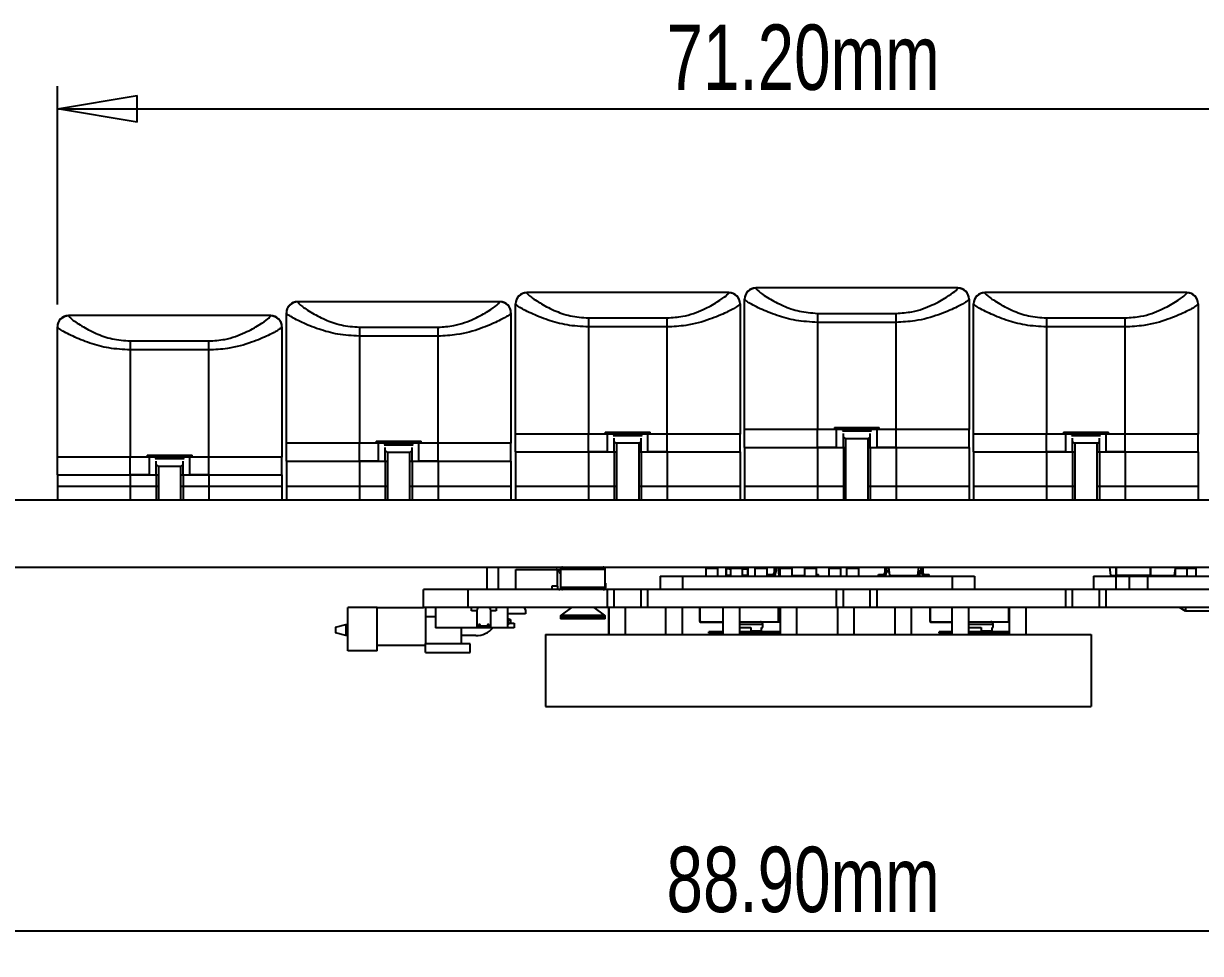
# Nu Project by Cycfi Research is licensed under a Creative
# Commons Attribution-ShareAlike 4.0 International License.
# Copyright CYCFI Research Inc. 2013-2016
# Model space of a CAD drawing. Header units: millimetres. Extents: x 5 to 292, y 4 to 204.
# Drawn here: x 60 to 112.4, y 69.1 to 110.5 of the extents above; entities that cross this region are included whole.
import ezdxf

# ---------------------------------------------------------------- set-up
doc = ezdxf.new("R2010")
doc.units = ezdxf.units.MM
doc.layers.add('LAYER_1', color=179, linetype='Continuous')
doc.styles.add('SLDTEXTSTYLE0', font='TXT', dxfattribs={"width": 0.75})
doc.dimstyles.new('SLDDIMSTYLE1', dxfattribs={"dimtxt": 2.910417, "dimasz": 3.556, "dimexe": 0, "dimexo": 0.0625, "dimgap": 0.727604, "dimtad": 1, "dimrnd": 1e-09, "dimzin": 4, "dimdsep": 46, "dimtxsty": 'SLDTEXTSTYLE0', "dimblk1": 'CLOSED', "dimblk2": 'CLOSED', "dimsah": 1, "dimcen": 0.09, "dimadec": 0, "dimazin": 1, "dimtfac": 1, "dimtofl": 0, "dimtmove": 0, "dimatfit": 3, "dimldrblk": 'CLOSED', "dimfxl": 1, "dimfrac": 2, "dimtolj": 1, "dimtzin": 12, "dimarcsym": 0})

# ---------------------------------------------------------------- blocks, each defined once
blk = doc.blocks.new('_CLOSED')
at = {"color": 0, "linetype": 'ByBlock', "lineweight": -2}
for p, q in [((-1, 0.166667), (0, 0)), ((-1, 0.166667), (-1, -0.166667)), ((0, 0), (-1, -0.166667)), ((0, 0), (-1, 0))]:
    blk.add_line(p, q, dxfattribs=at)
blk = doc.blocks.new('_D_2')
at = {"layer": 'LAYER_1'}
for p, q in [((61.489, 98.034), (61.489, 107.749)), ((132.689, 98.034), (132.689, 107.749)), ((61.489, 106.749), (132.689, 106.749))]:
    blk.add_line(p, q, dxfattribs=at)
at = {"layer": 'LAYER_1', "xscale": 3.556, "yscale": 3.556, "rotation": 180}
blk.add_blockref('_CLOSED', (61.489, 106.749, -109.744), dxfattribs=at)
at = {"layer": 'LAYER_1', "xscale": 3.556, "yscale": 3.556}
blk.add_blockref('_CLOSED', (132.689, 106.749, -109.744), dxfattribs=at)
at = {"layer": 'LAYER_1', "insert": (88.614, 110.501), "char_height": 2.9104, "attachment_point": 1, "style": 'SLDTEXTSTYLE0'}
blk.add_mtext('71.20mm', dxfattribs=at)
blk = doc.blocks.new('_D_3')
at = {"layer": 'LAYER_1'}
for p, q in [((52.639, 85.346), (52.639, 69.146)), ((141.539, 85.346), (141.539, 69.146)), ((52.639, 70.146), (141.539, 70.146))]:
    blk.add_line(p, q, dxfattribs=at)
at = {"layer": 'LAYER_1', "xscale": 3.556, "yscale": 3.556, "rotation": 180}
blk.add_blockref('_CLOSED', (52.639, 70.146, -109.744), dxfattribs=at)
at = {"layer": 'LAYER_1', "xscale": 3.556, "yscale": 3.556}
blk.add_blockref('_CLOSED', (141.539, 70.146, -109.744), dxfattribs=at)
at = {"layer": 'LAYER_1', "insert": (88.614, 73.897), "char_height": 2.9104, "attachment_point": 1, "style": 'SLDTEXTSTYLE0'}
blk.add_mtext('88.90mm', dxfattribs=at)

msp = doc.modelspace()

# ---------------------------------------------------------------- linework, layer by layer
at = {"color": 7, "linetype": 'Continuous', "lineweight": 25}
for p, q in [((82.389, 98.571), (82.389, 98.558)), ((91.389, 98.571), (82.389, 98.571)), ((91.389, 98.558), (91.389, 98.571)), ((92.589, 98.776), (92.589, 98.763)), ((101.589, 98.776), (92.589, 98.776)), ((101.589, 98.763), (101.589, 98.776)), ((102.789, 98.571), (102.789, 98.558)), ((111.789, 98.571), (102.789, 98.571)), ((111.789, 98.558), (111.789, 98.571)), ((72.189, 98.161), (72.189, 98.148)), ((81.189, 98.161), (72.189, 98.161)), ((81.189, 98.148), (81.189, 98.161)), ((81.889, 98.059), (81.889, 98.071)), ((81.889, 92.271), (81.889, 98.059)), ((91.889, 98.071), (91.889, 98.059)), ((91.889, 98.059), (91.889, 92.271)), ((92.089, 98.264), (92.089, 98.276)), ((92.089, 92.476), (92.089, 98.264)), ((102.089, 98.276), (102.089, 98.264)), ((102.089, 98.264), (102.089, 92.476)), ((102.289, 98.059), (102.289, 98.071)), ((102.289, 92.271), (102.289, 98.059)), ((112.289, 98.071), (112.289, 98.059)), ((112.289, 98.059), (112.289, 92.271)), ((61.989, 97.546), (61.989, 97.533)), ((70.989, 97.546), (61.989, 97.546)), ((70.989, 97.533), (70.989, 97.546)), ((71.689, 97.649), (71.689, 97.661)), ((71.689, 91.861), (71.689, 97.649)), ((81.689, 97.661), (81.689, 97.649)), ((81.689, 97.649), (81.689, 91.861)), ((95.339, 97.642), (98.839, 97.642)), ((95.339, 97.642), (95.339, 97.242)), ((98.839, 97.242), (98.839, 97.642)), ((61.489, 97.034), (61.489, 97.046)), ((61.489, 91.246), (61.489, 97.034)), ((71.489, 97.046), (71.489, 97.034)), ((71.489, 97.034), (71.489, 91.246)), ((74.939, 97.028), (78.439, 97.028)), ((74.939, 97.028), (74.939, 96.628)), ((78.439, 96.628), (78.439, 97.028)), ((85.139, 97.438), (88.639, 97.438)), ((85.139, 97.438), (85.139, 97.038)), ((85.139, 97.038), (85.139, 92.271)), ((88.639, 97.038), (85.139, 97.038)), ((88.639, 97.038), (88.639, 97.438)), ((88.639, 92.271), (88.639, 97.038)), ((95.339, 97.242), (95.339, 92.476)), ((98.839, 97.242), (95.339, 97.242)), ((98.839, 92.476), (98.839, 97.242)), ((105.539, 97.438), (109.039, 97.438)), ((105.539, 97.438), (105.539, 97.038)), ((105.539, 97.038), (105.539, 92.271)), ((109.039, 97.038), (105.539, 97.038)), ((109.039, 97.038), (109.039, 97.438)), ((109.039, 92.271), (109.039, 97.038)), ((78.439, 96.628), (74.939, 96.628)), ((74.939, 96.628), (74.939, 91.861)), ((78.439, 91.861), (78.439, 96.628)), ((64.739, 96.412), (68.239, 96.412)), ((64.739, 96.412), (64.739, 96.012)), ((64.739, 96.012), (64.739, 91.246)), ((68.239, 96.012), (64.739, 96.012)), ((68.239, 96.012), (68.239, 96.412)), ((68.239, 91.246), (68.239, 96.012)), ((81.889, 91.471), (81.889, 92.271)), ((85.139, 92.271), (81.889, 92.271)), ((85.139, 91.471), (85.139, 92.271)), ((85.989, 92.271), (85.139, 92.271)), ((85.889, 92.357), (85.889, 92.271)), ((85.889, 92.357), (87.889, 92.357)), ((85.989, 91.471), (85.989, 92.271)), ((86.219, 92.271), (85.989, 92.271)), ((87.789, 92.271), (87.559, 92.271)), ((87.789, 91.471), (87.789, 92.271)), ((88.639, 92.271), (87.789, 92.271)), ((87.889, 92.271), (87.889, 92.357)), ((88.639, 91.471), (88.639, 92.271)), ((91.889, 92.271), (88.639, 92.271)), ((91.889, 91.471), (91.889, 92.271)), ((92.089, 91.676), (92.089, 92.476)), ((95.339, 92.476), (92.089, 92.476)), ((95.339, 91.676), (95.339, 92.476)), ((96.189, 92.476), (95.339, 92.476)), ((96.089, 92.561), (96.089, 92.476)), ((96.089, 92.561), (98.089, 92.561)), ((96.189, 91.676), (96.189, 92.476)), ((96.419, 92.476), (96.189, 92.476)), ((96.489, 91.676), (96.489, 92.289)), ((97.689, 91.676), (97.689, 92.289)), ((97.989, 92.476), (97.759, 92.476)), ((97.989, 91.676), (97.989, 92.476)), ((98.839, 92.476), (97.989, 92.476)), ((98.089, 92.476), (98.089, 92.561)), ((98.839, 91.676), (98.839, 92.476)), ((102.089, 92.476), (98.839, 92.476)), ((102.089, 91.676), (102.089, 92.476)), ((102.289, 91.471), (102.289, 92.271)), ((105.539, 92.271), (102.289, 92.271)), ((105.539, 91.471), (105.539, 92.271)), ((106.389, 92.271), (105.539, 92.271)), ((106.289, 92.357), (106.289, 92.271)), ((106.289, 92.357), (108.289, 92.357)), ((106.389, 91.471), (106.389, 92.271)), ((106.619, 92.271), (106.389, 92.271)), ((108.189, 92.271), (107.959, 92.271)), ((108.189, 91.471), (108.189, 92.271)), ((109.039, 92.271), (108.189, 92.271)), ((108.289, 92.271), (108.289, 92.357)), ((109.039, 91.471), (109.039, 92.271)), ((112.289, 92.271), (109.039, 92.271)), ((112.289, 91.471), (112.289, 92.271)), ((71.689, 91.061), (71.689, 91.861)), ((74.939, 91.861), (71.689, 91.861)), ((74.939, 91.061), (74.939, 91.861)), ((75.789, 91.861), (74.939, 91.861)), ((75.689, 91.947), (75.689, 91.861)), ((75.689, 91.947), (77.689, 91.947)), ((75.789, 91.061), (75.789, 91.861)), ((76.019, 91.861), (75.789, 91.861)), ((77.589, 91.861), (77.359, 91.861)), ((77.589, 91.061), (77.589, 91.861)), ((78.439, 91.861), (77.589, 91.861)), ((77.689, 91.861), (77.689, 91.947)), ((78.439, 91.061), (78.439, 91.861)), ((81.689, 91.861), (78.439, 91.861)), ((81.689, 91.061), (81.689, 91.861)), ((86.289, 91.471), (86.289, 92.085)), ((86.289, 91.929), (86.389, 91.857)), ((86.389, 91.857), (86.389, 89.346)), ((87.389, 91.857), (86.389, 91.857)), ((87.389, 91.857), (87.489, 91.929)), ((87.389, 89.346), (87.389, 91.857)), ((87.489, 91.471), (87.489, 92.085)), ((96.489, 92.134), (96.589, 92.061)), ((96.589, 92.061), (96.589, 89.346)), ((97.589, 92.061), (96.589, 92.061)), ((97.589, 92.061), (97.689, 92.134)), ((97.589, 89.346), (97.589, 92.061)), ((106.689, 91.471), (106.689, 92.085)), ((106.689, 91.929), (106.789, 91.857)), ((106.789, 91.857), (106.789, 89.346)), ((107.789, 91.857), (106.789, 91.857)), ((107.789, 91.857), (107.889, 91.929)), ((107.789, 89.346), (107.789, 91.857)), ((107.889, 91.471), (107.889, 92.085)), ((61.489, 90.446), (61.489, 91.246)), ((64.739, 91.246), (61.489, 91.246)), ((64.739, 90.446), (64.739, 91.246)), ((65.589, 91.246), (64.739, 91.246)), ((65.489, 91.331), (65.489, 91.246)), ((65.489, 91.331), (67.489, 91.331)), ((65.589, 90.446), (65.589, 91.246)), ((65.819, 91.246), (65.589, 91.246)), ((67.389, 91.246), (67.159, 91.246)), ((67.389, 90.446), (67.389, 91.246)), ((68.239, 91.246), (67.389, 91.246)), ((67.489, 91.246), (67.489, 91.331)), ((68.239, 90.446), (68.239, 91.246)), ((71.489, 91.246), (68.239, 91.246)), ((71.489, 90.446), (71.489, 91.246)), ((76.089, 91.061), (76.089, 91.675)), ((76.089, 91.52), (76.189, 91.447)), ((76.189, 91.447), (76.189, 89.346)), ((77.189, 91.447), (76.189, 91.447)), ((77.189, 91.447), (77.289, 91.52)), ((77.189, 89.346), (77.189, 91.447)), ((77.289, 91.061), (77.289, 91.675)), ((81.889, 91.471), (81.889, 89.946)), ((81.889, 91.471), (85.139, 91.471)), ((85.139, 91.471), (85.139, 89.946)), ((85.139, 91.471), (86.289, 91.471)), ((85.989, 91.471), (85.139, 91.471)), ((86.289, 91.471), (86.289, 89.946)), ((86.289, 91.471), (86.389, 91.471)), ((87.389, 91.471), (87.489, 91.471)), ((87.489, 91.471), (87.489, 89.946)), ((87.489, 91.471), (88.639, 91.471)), ((88.639, 91.471), (87.789, 91.471)), ((88.639, 91.471), (88.639, 89.946)), ((88.639, 91.471), (91.889, 91.471)), ((91.889, 91.471), (91.889, 89.946)), ((92.089, 91.676), (92.089, 89.946)), ((92.089, 91.676), (95.339, 91.676)), ((95.339, 91.676), (95.339, 89.946)), ((95.339, 91.676), (96.489, 91.676)), ((96.189, 91.676), (95.339, 91.676)), ((96.489, 91.676), (96.489, 89.946)), ((96.489, 91.676), (96.589, 91.676)), ((97.589, 91.676), (97.689, 91.676)), ((97.689, 91.676), (97.689, 89.946)), ((97.689, 91.676), (98.839, 91.676)), ((98.839, 91.676), (97.989, 91.676)), ((98.839, 91.676), (98.839, 89.946)), ((98.839, 91.676), (102.089, 91.676)), ((102.089, 91.676), (102.089, 89.946)), ((102.289, 91.471), (102.289, 89.946)), ((102.289, 91.471), (105.539, 91.471)), ((105.539, 91.471), (105.539, 89.946)), ((105.539, 91.471), (106.689, 91.471)), ((106.389, 91.471), (105.539, 91.471)), ((106.689, 91.471), (106.689, 89.946)), ((106.689, 91.471), (106.789, 91.471)), ((107.789, 91.471), (107.889, 91.471)), ((107.889, 91.471), (107.889, 89.946)), ((107.889, 91.471), (109.039, 91.471)), ((109.039, 91.471), (108.189, 91.471)), ((109.039, 91.471), (109.039, 89.946)), ((109.039, 91.471), (112.289, 91.471)), ((112.289, 91.471), (112.289, 89.946)), ((65.889, 90.446), (65.889, 91.059)), ((65.889, 90.904), (65.989, 90.831)), ((65.989, 90.831), (65.989, 89.346)), ((66.989, 90.831), (65.989, 90.831)), ((66.989, 90.831), (67.089, 90.904)), ((66.989, 89.346), (66.989, 90.831)), ((67.089, 90.446), (67.089, 91.059)), ((71.689, 91.061), (71.689, 89.946)), ((71.689, 91.061), (74.939, 91.061)), ((74.939, 91.061), (74.939, 89.946)), ((74.939, 91.061), (76.089, 91.061)), ((75.789, 91.061), (74.939, 91.061)), ((76.089, 91.061), (76.089, 89.946)), ((76.089, 91.061), (76.189, 91.061)), ((77.189, 91.061), (77.289, 91.061)), ((77.289, 91.061), (77.289, 89.946)), ((77.289, 91.061), (78.439, 91.061)), ((78.439, 91.061), (77.589, 91.061)), ((78.439, 91.061), (78.439, 89.946)), ((78.439, 91.061), (81.689, 91.061)), ((81.689, 91.061), (81.689, 89.946)), ((61.489, 90.446), (61.489, 89.946)), ((61.489, 90.446), (64.739, 90.446)), ((64.739, 90.446), (64.739, 89.946)), ((64.739, 90.446), (65.889, 90.446)), ((65.589, 90.446), (64.739, 90.446)), ((65.889, 90.446), (65.889, 89.946)), ((65.889, 90.446), (65.989, 90.446)), ((66.989, 90.446), (67.089, 90.446)), ((67.089, 90.446), (68.239, 90.446)), ((67.089, 90.446), (67.089, 89.946)), ((68.239, 90.446), (67.389, 90.446)), ((68.239, 90.446), (68.239, 89.946)), ((68.239, 90.446), (71.489, 90.446)), ((71.489, 90.446), (71.489, 89.946)), ((61.489, 89.946), (61.489, 89.346)), ((61.489, 89.946), (64.739, 89.946)), ((64.739, 89.946), (64.739, 89.346)), ((64.739, 89.946), (65.889, 89.946)), ((65.889, 89.946), (65.889, 89.346)), ((65.889, 89.946), (65.989, 89.946)), ((66.989, 89.946), (67.089, 89.946)), ((67.089, 89.946), (67.089, 89.346)), ((67.089, 89.946), (68.239, 89.946)), ((68.239, 89.946), (68.239, 89.346)), ((68.239, 89.946), (71.489, 89.946)), ((71.489, 89.946), (71.489, 89.346)), ((71.689, 89.946), (74.939, 89.946)), ((71.689, 89.946), (71.689, 89.346)), ((74.939, 89.946), (76.089, 89.946)), ((74.939, 89.946), (74.939, 89.346)), ((76.089, 89.946), (76.189, 89.946)), ((76.089, 89.946), (76.089, 89.346)), ((77.189, 89.946), (77.289, 89.946)), ((77.289, 89.946), (78.439, 89.946)), ((77.289, 89.946), (77.289, 89.346)), ((78.439, 89.946), (81.689, 89.946)), ((78.439, 89.946), (78.439, 89.346)), ((81.689, 89.946), (81.689, 89.346)), ((81.889, 89.946), (85.139, 89.946)), ((81.889, 89.946), (81.889, 89.346)), ((85.139, 89.946), (86.289, 89.946)), ((85.139, 89.946), (85.139, 89.346)), ((86.289, 89.946), (86.389, 89.946)), ((86.289, 89.946), (86.289, 89.346)), ((87.389, 89.946), (87.489, 89.946)), ((87.489, 89.946), (88.639, 89.946)), ((87.489, 89.946), (87.489, 89.346)), ((88.639, 89.946), (91.889, 89.946)), ((88.639, 89.946), (88.639, 89.346)), ((91.889, 89.946), (91.889, 89.346)), ((92.089, 89.946), (95.339, 89.946)), ((92.089, 89.946), (92.089, 89.346)), ((95.339, 89.946), (96.489, 89.946)), ((95.339, 89.946), (95.339, 89.346)), ((96.489, 89.946), (96.589, 89.946)), ((96.489, 89.946), (96.489, 89.346)), ((97.589, 89.946), (97.689, 89.946)), ((97.689, 89.946), (98.839, 89.946)), ((97.689, 89.946), (97.689, 89.346)), ((98.839, 89.946), (102.089, 89.946)), ((98.839, 89.946), (98.839, 89.346)), ((102.089, 89.946), (102.089, 89.346)), ((102.289, 89.946), (105.539, 89.946)), ((102.289, 89.946), (102.289, 89.346)), ((105.539, 89.946), (106.689, 89.946)), ((105.539, 89.946), (105.539, 89.346)), ((106.689, 89.946), (106.789, 89.946)), ((106.689, 89.946), (106.689, 89.346)), ((107.789, 89.946), (107.889, 89.946)), ((107.889, 89.946), (109.039, 89.946)), ((107.889, 89.946), (107.889, 89.346)), ((109.039, 89.946), (112.289, 89.946)), ((109.039, 89.946), (109.039, 89.346)), ((112.289, 89.946), (112.289, 89.346)), ((55.889, 89.346), (138.289, 89.346)), ((64.739, 89.346), (65.889, 89.346)), ((67.089, 89.346), (68.239, 89.346)), ((74.939, 89.346), (76.089, 89.346)), ((77.289, 89.346), (78.439, 89.346)), ((85.139, 89.346), (86.289, 89.346)), ((87.489, 89.346), (88.639, 89.346)), ((95.339, 89.346), (96.489, 89.346)), ((97.689, 89.346), (98.839, 89.346)), ((105.539, 89.346), (106.689, 89.346)), ((107.889, 89.346), (109.039, 89.346)), ((55.889, 86.346), (138.289, 86.346)), ((80.625, 85.346), (80.625, 86.346)), ((81.125, 86.346), (81.125, 85.346)), ((81.907, 85.346), (81.907, 86.246)), ((81.907, 86.246), (83.707, 86.246)), ((83.707, 86.246), (83.757, 86.196)), ((83.742, 86.246), (83.707, 86.246)), ((83.742, 86.246), (83.889, 86.246)), ((83.814, 86.121), (83.742, 86.246)), ((83.757, 85.496), (83.757, 86.196)), ((83.771, 86.196), (83.889, 86.196)), ((83.889, 86.246), (83.889, 85.446)), ((85.889, 85.446), (85.889, 86.246)), ((88.326, 85.946), (88.326, 85.346)), ((88.326, 85.946), (89.326, 85.946)), ((89.326, 85.946), (89.326, 85.346)), ((89.326, 85.946), (101.326, 85.946)), ((90.38, 85.946), (90.38, 86.296)), ((90.38, 86.296), (90.89, 86.296)), ((90.385, 86.306), (90.385, 86.296)), ((90.385, 86.306), (90.884, 86.306)), ((90.814, 86.306), (90.814, 86.346)), ((90.884, 86.306), (90.884, 86.296)), ((90.89, 86.296), (90.89, 85.951)), ((90.89, 85.951), (90.89, 85.946)), ((91.257, 86.296), (91.407, 86.296)), ((91.257, 86.296), (91.257, 85.951)), ((91.257, 85.946), (91.257, 85.951)), ((91.407, 86.266), (91.287, 86.266)), ((91.287, 85.976), (91.287, 86.266)), ((91.475, 85.976), (91.287, 85.976)), ((91.407, 86.296), (91.407, 86.266)), ((91.407, 86.296), (91.458, 86.296)), ((91.407, 86.266), (91.475, 86.266)), ((91.457, 86.295), (91.475, 86.295)), ((91.457, 86.295), (91.457, 86.266)), ((91.458, 86.306), (91.48, 86.306)), ((91.458, 86.306), (91.458, 86.296)), ((91.458, 86.296), (91.475, 86.296)), ((91.475, 85.946), (91.475, 86.296)), ((91.475, 86.296), (91.985, 86.296)), ((91.48, 86.306), (91.48, 86.296)), ((91.48, 86.306), (91.979, 86.306)), ((91.674, 86.346), (91.674, 86.306)), ((91.979, 86.306), (91.979, 86.296)), ((91.979, 86.306), (92.057, 86.306)), ((91.985, 86.296), (91.985, 85.951)), ((91.985, 86.296), (92.057, 86.296)), ((91.985, 86.295), (92.057, 86.295)), ((91.985, 86.266), (92.107, 86.266)), ((92.007, 85.976), (91.985, 85.976)), ((91.985, 85.951), (91.985, 85.946)), ((92.227, 85.976), (92.007, 85.976)), ((92.007, 85.976), (92.007, 85.946)), ((92.057, 86.306), (92.057, 86.296)), ((92.057, 86.306), (92.057, 86.296)), ((92.057, 86.306), (92.057, 86.306)), ((92.057, 86.296), (92.057, 86.296)), ((92.057, 86.296), (92.107, 86.296)), ((92.057, 86.266), (92.057, 86.295)), ((92.107, 86.296), (92.107, 86.266)), ((92.257, 86.296), (92.107, 86.296)), ((92.107, 86.266), (92.227, 86.266)), ((92.227, 86.266), (92.227, 85.976)), ((92.257, 85.946), (92.257, 86.296)), ((92.568, 85.946), (92.568, 86.296)), ((92.568, 86.296), (93.078, 86.296)), ((92.574, 86.306), (92.574, 86.296)), ((92.574, 86.306), (93.073, 86.306)), ((93.073, 86.306), (93.073, 86.296)), ((93.078, 86.296), (93.078, 85.951)), ((93.078, 85.951), (93.078, 85.946)), ((93.131, 85.946), (93.131, 86.016)), ((93.131, 86.016), (93.315, 86.016)), ((93.415, 86.116), (93.415, 86.346)), ((93.485, 86.346), (93.485, 86.116)), ((93.636, 85.968), (93.59, 86.346)), ((93.636, 85.968), (93.681, 85.968)), ((93.681, 86.296), (94.191, 86.296)), ((93.681, 85.946), (93.681, 86.296)), ((93.686, 86.306), (93.686, 86.296)), ((93.686, 86.306), (94.185, 86.306)), ((94.185, 86.306), (94.185, 86.296)), ((94.191, 86.296), (94.191, 85.951)), ((94.191, 85.968), (94.772, 85.968)), ((94.191, 85.951), (94.191, 85.946)), ((94.772, 85.946), (94.772, 86.296)), ((94.772, 86.296), (95.282, 86.296)), ((94.778, 86.306), (94.778, 86.296)), ((94.778, 86.306), (95.277, 86.306)), ((94.918, 86.306), (94.923, 86.346)), ((95.027, 86.306), (95.027, 86.346)), ((95.097, 86.346), (95.097, 86.306)), ((95.277, 86.306), (95.277, 86.296)), ((95.282, 86.296), (95.282, 85.951)), ((95.282, 86.016), (95.382, 86.016)), ((95.282, 85.951), (95.282, 85.946)), ((95.382, 85.946), (95.382, 86.016)), ((95.854, 85.946), (95.854, 86.296)), ((95.854, 86.296), (96.364, 86.296)), ((95.859, 86.306), (95.859, 86.296)), ((95.859, 86.306), (96.359, 86.306)), ((96.359, 86.306), (96.359, 86.296)), ((96.364, 86.296), (96.364, 85.951)), ((96.364, 85.951), (96.364, 85.946)), ((96.649, 85.946), (96.649, 86.296)), ((96.649, 86.296), (97.159, 86.296)), ((96.654, 86.306), (96.654, 86.296)), ((96.654, 86.306), (97.154, 86.306)), ((97.154, 86.306), (97.154, 86.296)), ((97.159, 86.296), (97.159, 85.951)), ((97.159, 85.951), (97.159, 85.946)), ((98.06, 86.016), (98.244, 86.016)), ((98.06, 85.946), (98.06, 86.016)), ((98.344, 86.116), (98.344, 86.346)), ((98.345, 85.979), (98.345, 85.946)), ((98.375, 85.946), (98.375, 86.007)), ((98.414, 86.346), (98.414, 86.116)), ((98.414, 86.171), (98.54, 86.171)), ((98.544, 86.141), (98.414, 86.141)), ((98.565, 85.968), (98.519, 86.346)), ((98.565, 85.968), (99.806, 85.968)), ((98.598, 85.968), (98.598, 85.951)), ((98.598, 85.951), (98.848, 85.951)), ((98.598, 85.946), (98.598, 85.951)), ((98.848, 85.951), (98.848, 85.968)), ((98.848, 85.951), (98.848, 85.946)), ((98.896, 85.946), (98.896, 85.968)), ((98.898, 85.946), (98.898, 85.968)), ((99.298, 85.968), (99.298, 85.946)), ((99.299, 85.968), (99.299, 85.946)), ((99.348, 85.968), (99.348, 85.946)), ((99.598, 85.946), (99.598, 85.968)), ((99.806, 85.968), (99.852, 86.346)), ((99.827, 86.141), (99.865, 86.141)), ((99.83, 86.171), (99.895, 86.171)), ((99.865, 86.141), (99.865, 85.946)), ((99.895, 86.171), (99.895, 86.166)), ((99.895, 85.946), (99.895, 86.166)), ((99.956, 86.116), (99.956, 86.346)), ((100.026, 86.346), (100.026, 86.116)), ((100.126, 86.016), (100.311, 86.016)), ((100.311, 85.946), (100.311, 86.016)), ((101.326, 85.946), (101.326, 85.346)), ((101.326, 85.946), (102.326, 85.946)), ((102.326, 85.946), (102.326, 85.346)), ((107.622, 85.946), (107.622, 85.346)), ((107.622, 85.946), (108.622, 85.946)), ((108.396, 85.968), (108.349, 86.346)), ((108.396, 85.968), (108.627, 85.968)), ((108.476, 85.946), (108.476, 85.968)), ((108.622, 85.946), (108.622, 85.346)), ((108.622, 85.946), (109.217, 85.946)), ((108.627, 86.346), (108.627, 85.951)), ((108.627, 85.951), (108.927, 85.951)), ((108.627, 85.946), (108.627, 85.951)), ((108.657, 85.976), (108.657, 86.346)), ((108.927, 85.976), (108.657, 85.976)), ((108.922, 85.946), (108.927, 85.951)), ((108.927, 85.951), (108.927, 85.976)), ((109.877, 85.976), (108.927, 85.976)), ((108.927, 85.951), (109.002, 85.951)), ((108.997, 85.946), (109.002, 85.951)), ((109.002, 85.976), (109.002, 85.951)), ((109.002, 85.968), (109.574, 85.968)), ((109.121, 85.946), (109.121, 85.968)), ((109.217, 85.946), (109.217, 85.346)), ((109.217, 85.946), (110.027, 85.946)), ((109.574, 85.946), (109.574, 85.976)), ((109.802, 85.951), (109.802, 85.976)), ((109.802, 85.951), (109.877, 85.951)), ((109.802, 85.951), (109.807, 85.946)), ((110.147, 85.976), (109.877, 85.976)), ((109.877, 85.976), (109.877, 85.951)), ((109.877, 85.951), (110.177, 85.951)), ((109.877, 85.951), (109.882, 85.946)), ((110.027, 85.946), (110.027, 85.346)), ((110.027, 85.946), (114.217, 85.946)), ((110.147, 86.346), (110.147, 85.976)), ((110.177, 85.951), (110.177, 86.346)), ((110.177, 85.968), (111.236, 85.968)), ((110.177, 85.951), (110.177, 85.946)), ((110.401, 85.968), (110.401, 85.946)), ((110.51, 85.968), (110.51, 85.946)), ((110.994, 85.946), (110.994, 85.968)), ((111.101, 85.946), (111.101, 85.968)), ((111.151, 85.968), (111.151, 85.946)), ((111.236, 85.968), (111.275, 86.282)), ((111.275, 85.976), (111.237, 85.976)), ((111.273, 86.266), (111.275, 86.266)), ((111.275, 86.296), (111.785, 86.296)), ((111.275, 85.946), (111.275, 86.296)), ((111.276, 86.296), (111.283, 86.346)), ((111.28, 86.306), (111.28, 86.296)), ((111.28, 86.306), (111.779, 86.306)), ((111.779, 86.306), (112.175, 86.306)), ((111.779, 86.306), (111.779, 86.296)), ((111.785, 86.296), (112.18, 86.296)), ((111.785, 86.296), (111.785, 85.951)), ((111.785, 85.951), (111.785, 85.946)), ((112.175, 86.306), (112.175, 86.296)), ((112.18, 86.296), (112.18, 85.951)), ((112.18, 85.951), (112.18, 85.946)), ((83.757, 85.496), (83.507, 85.496)), ((83.507, 85.496), (83.507, 85.346)), ((83.757, 85.496), (83.757, 85.446)), ((85.907, 85.626), (85.889, 85.626)), ((85.907, 85.446), (85.907, 85.626)), ((77.789, 84.546), (77.789, 85.346)), ((79.789, 85.346), (77.789, 85.346)), ((79.789, 84.546), (79.789, 85.346)), ((85.989, 85.346), (79.789, 85.346)), ((85.989, 84.546), (85.989, 85.346)), ((86.289, 85.346), (85.989, 85.346)), ((86.289, 84.546), (86.289, 85.346)), ((87.489, 85.346), (86.289, 85.346)), ((87.489, 84.546), (87.489, 85.346)), ((87.789, 85.346), (87.489, 85.346)), ((87.789, 84.546), (87.789, 85.346)), ((96.189, 85.346), (87.789, 85.346)), ((96.189, 84.546), (96.189, 85.346)), ((96.489, 85.346), (96.189, 85.346)), ((96.489, 84.546), (96.489, 85.346)), ((97.689, 85.346), (96.489, 85.346)), ((97.689, 84.546), (97.689, 85.346)), ((97.989, 85.346), (97.689, 85.346)), ((97.989, 84.546), (97.989, 85.346)), ((106.389, 85.346), (97.989, 85.346)), ((106.389, 84.546), (106.389, 85.346)), ((106.689, 85.346), (106.389, 85.346)), ((106.689, 84.546), (106.689, 85.346)), ((107.889, 85.346), (106.689, 85.346)), ((107.889, 84.546), (107.889, 85.346)), ((108.189, 85.346), (107.889, 85.346)), ((108.189, 84.546), (108.189, 85.346)), ((116.589, 85.346), (108.189, 85.346)), ((74.425, 82.621), (74.425, 84.546)), ((75.725, 84.546), (74.425, 84.546)), ((75.725, 82.621), (75.725, 84.546)), ((75.725, 84.546), (77.789, 84.546)), ((79.789, 84.546), (77.789, 84.546)), ((77.875, 84.546), (77.875, 84.146)), ((78.329, 84.546), (78.329, 83.646)), ((85.989, 84.546), (79.789, 84.546)), ((79.929, 84.396), (79.929, 84.546)), ((80.179, 84.396), (79.929, 84.396)), ((80.179, 84.396), (80.179, 84.446)), ((80.179, 83.646), (80.179, 84.396)), ((80.779, 84.446), (80.779, 84.396)), ((80.779, 84.396), (80.779, 83.696)), ((81.029, 84.396), (80.779, 84.396)), ((81.029, 84.546), (81.029, 84.396)), ((81.529, 84.546), (81.529, 83.646)), ((82.329, 84.446), (82.329, 84.266)), ((84.389, 84.546), (83.93, 84.212)), ((85.848, 84.212), (85.389, 84.546)), ((86.289, 84.546), (85.989, 84.546)), ((86.024, 84.546), (86.024, 83.346)), ((86.044, 84.546), (86.044, 83.346)), ((87.489, 84.546), (86.289, 84.546)), ((86.794, 83.346), (86.794, 84.546)), ((87.789, 84.546), (87.489, 84.546)), ((96.189, 84.546), (87.789, 84.546)), ((88.574, 84.546), (88.574, 83.346)), ((89.324, 83.346), (89.324, 84.546)), ((90.084, 84.525), (90.084, 83.936)), ((90.096, 84.496), (90.096, 84.525)), ((90.096, 84.496), (90.096, 83.961)), ((91.124, 84.546), (91.124, 83.346)), ((91.874, 83.346), (91.874, 84.546)), ((93.596, 83.911), (93.596, 84.546)), ((93.674, 84.546), (93.674, 83.346)), ((94.424, 83.346), (94.424, 84.546)), ((96.489, 84.546), (96.189, 84.546)), ((96.224, 84.546), (96.224, 83.346)), ((97.689, 84.546), (96.489, 84.546)), ((96.974, 83.346), (96.974, 84.546)), ((97.989, 84.546), (97.689, 84.546)), ((106.389, 84.546), (97.989, 84.546)), ((98.774, 84.546), (98.774, 83.346)), ((99.524, 83.346), (99.524, 84.546)), ((100.343, 84.525), (100.343, 83.936)), ((100.355, 84.496), (100.355, 84.525)), ((100.355, 84.496), (100.355, 83.961)), ((101.324, 84.546), (101.324, 83.346)), ((102.074, 83.346), (102.074, 84.546)), ((103.855, 83.911), (103.855, 84.546)), ((103.874, 84.546), (103.874, 83.346)), ((104.624, 83.346), (104.624, 84.546)), ((106.689, 84.546), (106.389, 84.546)), ((107.889, 84.546), (106.689, 84.546)), ((108.189, 84.546), (107.889, 84.546)), ((116.589, 84.546), (108.189, 84.546)), ((111.718, 84.391), (111.449, 84.546)), ((111.718, 84.546), (111.718, 84.391)), ((113.214, 84.391), (111.718, 84.391)), ((77.875, 84.146), (77.875, 82.946)), ((77.875, 84.146), (78.329, 84.146)), ((81.529, 84.076), (81.569, 84.076)), ((81.569, 83.896), (81.529, 83.896)), ((81.569, 84.076), (81.569, 83.896)), ((81.629, 84.026), (81.569, 84.026)), ((81.679, 83.976), (81.569, 83.976)), ((81.579, 83.776), (81.579, 83.856)), ((81.579, 83.856), (81.829, 83.856)), ((82.329, 84.266), (81.599, 84.266)), ((81.629, 84.026), (81.679, 83.976)), ((81.679, 83.856), (81.679, 83.976)), ((81.829, 83.856), (81.829, 83.646)), ((83.889, 84.131), (83.889, 84.046)), ((85.889, 84.046), (83.889, 84.046)), ((85.889, 84.046), (85.889, 84.131)), ((90.096, 83.936), (90.096, 83.961)), ((90.146, 83.911), (90.122, 83.911)), ((90.122, 83.898), (91.124, 83.898)), ((90.146, 83.911), (91.124, 83.911)), ((91.874, 83.911), (93.596, 83.911)), ((93.596, 83.911), (93.674, 83.911)), ((100.355, 83.936), (100.355, 83.961)), ((100.405, 83.911), (100.381, 83.911)), ((100.381, 83.898), (101.324, 83.898)), ((100.405, 83.911), (101.324, 83.911)), ((102.074, 83.911), (103.855, 83.911)), ((103.855, 83.911), (103.874, 83.911)), ((73.875, 83.671), (74.341, 83.796)), ((73.875, 83.671), (73.875, 83.421)), ((74.341, 83.296), (73.875, 83.421)), ((74.341, 83.796), (74.341, 83.296)), ((74.341, 83.796), (74.425, 83.796)), ((80.179, 83.646), (78.329, 83.646)), ((79.475, 83.646), (79.475, 82.946)), ((80.236, 83.771), (80.179, 83.672)), ((80.795, 83.646), (80.179, 83.646)), ((80.329, 83.696), (80.193, 83.696)), ((80.329, 83.736), (80.329, 83.746)), ((80.329, 83.736), (80.629, 83.736)), ((80.329, 83.696), (80.329, 83.736)), ((80.329, 83.696), (80.629, 83.696)), ((80.629, 83.746), (80.629, 83.736)), ((80.629, 83.736), (80.629, 83.696)), ((80.766, 83.696), (80.629, 83.696)), ((80.795, 83.646), (80.722, 83.771)), ((80.779, 83.696), (80.829, 83.646)), ((80.829, 83.646), (80.795, 83.646)), ((81.529, 83.646), (80.829, 83.646)), ((81.579, 83.776), (81.529, 83.776)), ((81.829, 83.646), (81.529, 83.646)), ((83.221, 83.346), (107.521, 83.346)), ((83.221, 83.346), (83.221, 80.146)), ((90.496, 83.411), (90.496, 83.461)), ((90.846, 83.461), (90.496, 83.461)), ((90.846, 83.411), (90.496, 83.411)), ((90.846, 83.461), (90.846, 83.411)), ((91.124, 83.461), (90.846, 83.461)), ((91.124, 83.411), (90.846, 83.411)), ((91.874, 83.661), (92.371, 83.661)), ((93.611, 83.461), (91.874, 83.461)), ((93.611, 83.411), (91.874, 83.411)), ((92.371, 83.661), (92.371, 83.511)), ((92.371, 83.511), (92.848, 83.511)), ((92.848, 83.661), (92.896, 83.661)), ((92.848, 83.511), (92.848, 83.661)), ((92.896, 83.661), (92.896, 83.811)), ((93.611, 83.411), (93.611, 83.461)), ((93.674, 83.461), (93.611, 83.461)), ((93.674, 83.411), (93.611, 83.411)), ((100.755, 83.411), (100.755, 83.461)), ((101.105, 83.461), (100.755, 83.461)), ((101.105, 83.411), (100.755, 83.411)), ((101.105, 83.461), (101.105, 83.411)), ((101.324, 83.461), (101.105, 83.461)), ((101.324, 83.411), (101.105, 83.411)), ((102.08, 83.661), (102.63, 83.661)), ((102.08, 83.511), (102.08, 83.661)), ((103.87, 83.461), (102.08, 83.461)), ((103.87, 83.411), (102.08, 83.411)), ((102.63, 83.661), (102.63, 83.511)), ((102.63, 83.511), (103.107, 83.511)), ((103.107, 83.661), (103.155, 83.661)), ((103.107, 83.511), (103.107, 83.661)), ((103.155, 83.661), (103.155, 83.811)), ((103.87, 83.411), (103.87, 83.461)), ((107.521, 83.346), (107.521, 80.146)), ((74.425, 83.296), (74.341, 83.296)), ((75.725, 82.871), (77.875, 82.871)), ((77.875, 82.546), (77.875, 82.946)), ((77.875, 82.946), (79.475, 82.946)), ((80.125, 83.296), (79.475, 83.296)), ((79.475, 82.936), (79.475, 82.946)), ((79.875, 82.936), (79.475, 82.936)), ((79.875, 82.546), (79.875, 82.936)), ((75.725, 82.621), (74.425, 82.621)), ((77.875, 82.546), (79.875, 82.546)), ((83.221, 80.146), (107.521, 80.146))]:
    msp.add_line(p, q, dxfattribs=at)
at = {"color": 8, "linetype": 'Continuous', "lineweight": 25}
for p, q in [((86.219, 92.271), (86.906, 92.271)), ((86.906, 92.271), (87.559, 92.271)), ((96.419, 92.476), (97.106, 92.476)), ((97.735, 92.395), (96.444, 92.395)), ((97.106, 92.476), (97.759, 92.476)), ((106.619, 92.271), (107.306, 92.271)), ((107.306, 92.271), (107.959, 92.271)), ((76.019, 91.861), (76.706, 91.861)), ((77.335, 91.78), (76.044, 91.78)), ((76.706, 91.861), (77.359, 91.861)), ((87.535, 92.19), (86.244, 92.19)), ((107.935, 92.19), (106.644, 92.19)), ((65.819, 91.246), (66.506, 91.246)), ((66.506, 91.246), (67.159, 91.246)), ((67.135, 91.165), (65.844, 91.165)), ((84.889, 86.246), (83.889, 86.246)), ((85.889, 86.246), (84.889, 86.246)), ((91.257, 85.951), (91.475, 85.951)), ((98.541, 86.166), (98.414, 86.166)), ((99.895, 86.166), (99.83, 86.166)), ((83.889, 85.446), (84.889, 85.446)), ((84.889, 85.446), (85.889, 85.446)), ((84.889, 84.131), (83.889, 84.131)), ((83.93, 84.212), (85.848, 84.212)), ((85.889, 84.131), (84.889, 84.131)), ((91.874, 83.811), (92.896, 83.811)), ((102.074, 83.811), (103.155, 83.811))]:
    msp.add_line(p, q, dxfattribs=at)
at = {"color": 7, "linetype": 'Continuous', "lineweight": 25}
for centre, radius, start, end in [((82.389, 98.071), 0.5, 90, 180), ((82.389, 98.059), 0.499, 89.9346, 179.9339), ((91.389, 98.071), 0.5, 0, 90), ((91.39, 98.059), 0.499, 0.0662, 90.0654), ((92.589, 98.276), 0.5, 90, 180), ((92.589, 98.263), 0.499, 89.9346, 179.934), ((101.589, 98.276), 0.5, 0, 90), ((101.59, 98.263), 0.499, 0.066, 90.0654), ((102.789, 98.071), 0.5, 90, 180), ((102.789, 98.059), 0.499, 89.9346, 179.9338), ((111.789, 98.071), 0.5, 0, 90), ((111.79, 98.059), 0.499, 0.0661, 90.0655), ((72.189, 97.661), 0.5, 90, 180), ((72.189, 97.649), 0.499, 89.9341, 179.9339), ((81.189, 97.661), 0.5, 0, 90), ((81.19, 97.649), 0.499, 0.0661, 90.0658), ((61.989, 97.046), 0.5, 90, 180), ((61.989, 97.033), 0.499, 89.934, 179.9341), ((70.989, 97.046), 0.5, 0, 90), ((70.99, 97.033), 0.499, 0.0659, 90.066), ((83.857, 86.146), 0.05, 210, 309.6919), ((83.989, 86.246), 0.1, 90, 180), ((85.789, 86.246), 0.1, 0, 90), ((90.885, 85.951), 0.005, 270, 0), ((91.98, 85.951), 0.005, 270, 0), ((93.073, 85.951), 0.005, 270, 0), ((93.315, 86.116), 0.17, 270, 0), ((93.315, 86.116), 0.1, 270, 0), ((94.186, 85.951), 0.005, 270, 0), ((95.277, 85.951), 0.005, 270, 0), ((96.359, 85.951), 0.005, 270, 0), ((97.154, 85.951), 0.005, 270, 0), ((98.244, 86.116), 0.17, 270, 0), ((98.244, 86.116), 0.1, 270, 0), ((100.126, 86.116), 0.17, 180, 270), ((100.126, 86.116), 0.1, 180, 270), ((111.78, 85.951), 0.005, 270, 0), ((112.175, 85.951), 0.005, 270, 0), ((83.857, 85.446), 0.1, 180, 270), ((83.989, 85.446), 0.1, 180, 270), ((85.789, 85.446), 0.1, 270, 0), ((85.807, 85.446), 0.1, 270, 0), ((80.279, 84.446), 0.1, 90, 180), ((80.679, 84.446), 0.1, 0, 90), ((82.229, 84.446), 0.1, 0, 90), ((90.122, 84.525), 0.0381, 147.769, 180), ((90.146, 84.496), 0.05, 90, 180), ((90.122, 84.525), 0.0254, 126.8699, 180), ((100.381, 84.525), 0.0381, 147.769, 180), ((100.405, 84.496), 0.05, 90, 180), ((100.381, 84.525), 0.0254, 126.8699, 180), ((81.599, 84.196), 0.07, 90, 180), ((83.989, 84.131), 0.1, 126, 180), ((85.789, 84.131), 0.1, 0, 54), ((90.122, 83.936), 0.0381, 180, 270), ((90.146, 83.961), 0.05, 180, 270), ((90.122, 83.936), 0.0254, 180, 270), ((92.796, 83.811), 0.1, 360, 90), ((100.381, 83.936), 0.0381, 180, 270), ((100.405, 83.961), 0.05, 180, 270), ((100.381, 83.936), 0.0254, 180, 270), ((103.055, 83.811), 0.1, 360, 90), ((80.125, 84.296), 1, 270, 319.4584), ((80.279, 83.746), 0.05, 0, 150), ((80.679, 83.746), 0.05, 30, 180)]:
    msp.add_arc(centre, radius, start, end, dxfattribs=at)
for points, knots in [([(82.389, 98.558), (82.415, 98.522), (82.472, 98.442), (82.917, 98.127), (83.557, 97.784), (84.306, 97.501), (84.863, 97.459), (85.139, 97.438)], [0, 0, 0, 0, 0.199508, 0.437451, 0.643632, 0.823204, 1, 1, 1, 1]), ([(88.639, 97.438), (88.877, 97.454), (89.469, 97.493), (90.266, 97.801), (90.896, 98.152), (91.308, 98.445), (91.362, 98.52), (91.389, 98.558)], [0, 0, 0, 0, 0.152496, 0.378859, 0.592676, 0.794571, 1, 1, 1, 1]), ([(92.589, 98.763), (92.615, 98.726), (92.672, 98.646), (93.117, 98.331), (93.757, 97.989), (94.506, 97.706), (95.063, 97.663), (95.339, 97.642)], [0, 0, 0, 0, 0.199508, 0.437451, 0.643632, 0.823204, 1, 1, 1, 1]), ([(98.839, 97.642), (99.077, 97.658), (99.669, 97.697), (100.466, 98.005), (101.096, 98.357), (101.508, 98.65), (101.562, 98.725), (101.589, 98.763)], [0, 0, 0, 0, 0.152496, 0.378859, 0.592676, 0.794571, 1, 1, 1, 1]), ([(102.789, 98.558), (102.815, 98.522), (102.872, 98.442), (103.317, 98.127), (103.957, 97.784), (104.706, 97.501), (105.263, 97.459), (105.539, 97.438)], [0, 0, 0, 0, 0.199508, 0.437451, 0.643632, 0.823204, 1, 1, 1, 1]), ([(109.039, 97.438), (109.277, 97.454), (109.869, 97.493), (110.666, 97.801), (111.296, 98.152), (111.708, 98.445), (111.762, 98.52), (111.789, 98.558)], [0, 0, 0, 0, 0.152496, 0.378859, 0.592676, 0.794571, 1, 1, 1, 1]), ([(72.189, 98.148), (72.215, 98.112), (72.272, 98.032), (72.717, 97.717), (73.357, 97.375), (74.106, 97.091), (74.663, 97.049), (74.939, 97.028)], [0, 0, 0, 0, 0.199508, 0.437451, 0.643632, 0.823204, 1, 1, 1, 1]), ([(78.439, 97.028), (78.677, 97.044), (79.269, 97.083), (80.066, 97.391), (80.696, 97.742), (81.108, 98.035), (81.162, 98.11), (81.189, 98.148)], [0, 0, 0, 0, 0.152496, 0.378859, 0.592677, 0.794571, 1, 1, 1, 1]), ([(85.139, 97.038), (84.814, 97.056), (84.169, 97.094), (83.282, 97.349), (82.52, 97.662), (81.987, 97.953), (81.92, 98.026), (81.889, 98.059)], [0, 0, 0, 0, 0.186632, 0.370743, 0.57566, 0.807228, 1, 1, 1, 1]), ([(91.889, 98.059), (91.857, 98.025), (91.793, 97.956), (91.302, 97.686), (90.546, 97.362), (89.603, 97.086), (88.919, 97.052), (88.639, 97.038)], [0, 0, 0, 0, 0.198496, 0.394824, 0.606622, 0.838824, 1, 1, 1, 1]), ([(95.339, 97.242), (95.014, 97.261), (94.369, 97.298), (93.482, 97.553), (92.72, 97.867), (92.187, 98.157), (92.12, 98.23), (92.089, 98.264)], [0, 0, 0, 0, 0.186632, 0.370743, 0.575659, 0.807228, 1, 1, 1, 1]), ([(102.089, 98.264), (102.057, 98.229), (101.993, 98.16), (101.502, 97.891), (100.746, 97.567), (99.803, 97.291), (99.119, 97.256), (98.839, 97.242)], [0, 0, 0, 0, 0.198496, 0.394824, 0.606622, 0.838824, 1, 1, 1, 1]), ([(105.539, 97.038), (105.214, 97.056), (104.569, 97.094), (103.682, 97.349), (102.92, 97.662), (102.387, 97.953), (102.32, 98.026), (102.289, 98.059)], [0, 0, 0, 0, 0.186632, 0.370743, 0.57566, 0.807228, 1, 1, 1, 1]), ([(112.289, 98.059), (112.257, 98.025), (112.193, 97.956), (111.702, 97.686), (110.946, 97.362), (110.003, 97.086), (109.319, 97.052), (109.039, 97.038)], [0, 0, 0, 0, 0.198496, 0.394824, 0.606622, 0.838824, 1, 1, 1, 1]), ([(61.989, 97.533), (62.015, 97.496), (62.072, 97.416), (62.517, 97.101), (63.157, 96.759), (63.906, 96.476), (64.463, 96.433), (64.739, 96.412)], [0, 0, 0, 0, 0.199508, 0.437451, 0.643632, 0.823204, 1, 1, 1, 1]), ([(68.239, 96.412), (68.477, 96.428), (69.069, 96.467), (69.866, 96.775), (70.496, 97.127), (70.908, 97.42), (70.962, 97.495), (70.989, 97.533)], [0, 0, 0, 0, 0.152496, 0.378859, 0.592676, 0.794571, 1, 1, 1, 1]), ([(74.939, 96.628), (74.614, 96.647), (73.969, 96.684), (73.082, 96.939), (72.32, 97.253), (71.787, 97.543), (71.72, 97.616), (71.689, 97.649)], [0, 0, 0, 0, 0.186632, 0.370743, 0.575659, 0.807228, 1, 1, 1, 1]), ([(81.689, 97.649), (81.657, 97.615), (81.593, 97.546), (81.102, 97.277), (80.346, 96.952), (79.403, 96.676), (78.719, 96.642), (78.439, 96.628)], [0, 0, 0, 0, 0.1984955, 0.3948245, 0.6066218, 0.8388238, 1, 1, 1, 1]), ([(64.739, 96.012), (64.414, 96.031), (63.769, 96.068), (62.882, 96.323), (62.12, 96.637), (61.587, 96.927), (61.52, 97), (61.489, 97.034)], [0, 0, 0, 0, 0.186632, 0.370743, 0.575659, 0.807228, 1, 1, 1, 1]), ([(71.489, 97.034), (71.457, 96.999), (71.393, 96.93), (70.902, 96.661), (70.146, 96.337), (69.203, 96.061), (68.519, 96.026), (68.239, 96.012)], [0, 0, 0, 0, 0.198495, 0.394824, 0.606622, 0.838824, 1, 1, 1, 1]), ([(92.371, 83.461), (92.371, 83.461), (92.371, 83.462), (92.371, 83.472), (92.371, 83.486), (92.371, 83.499), (92.371, 83.508), (92.371, 83.511)], [0, 0, 0, 0, 0.231078, 0.462294, 0.687551, 0.899908, 1, 1, 1, 1]), ([(92.901, 83.461), (92.895, 83.461), (92.882, 83.462), (92.866, 83.472), (92.854, 83.486), (92.848, 83.499), (92.848, 83.508), (92.848, 83.511)], [0, 0, 0, 0, 0.23104, 0.462284, 0.687549, 0.899904, 1, 1, 1, 1]), ([(102.08, 83.461), (102.08, 83.461), (102.08, 83.462), (102.08, 83.472), (102.08, 83.486), (102.08, 83.499), (102.08, 83.508), (102.08, 83.511)], [0, 0, 0, 0, 0.231078, 0.462294, 0.687551, 0.899908, 1, 1, 1, 1]), ([(102.63, 83.461), (102.63, 83.461), (102.63, 83.462), (102.63, 83.472), (102.63, 83.486), (102.63, 83.499), (102.63, 83.508), (102.63, 83.511)], [0, 0, 0, 0, 0.231078, 0.462294, 0.687551, 0.899908, 1, 1, 1, 1]), ([(103.16, 83.461), (103.153, 83.461), (103.141, 83.462), (103.124, 83.472), (103.112, 83.486), (103.107, 83.499), (103.107, 83.508), (103.107, 83.511)], [0, 0, 0, 0, 0.23104, 0.462284, 0.687549, 0.899904, 1, 1, 1, 1])]:
    msp.add_open_spline(points, degree=3, knots=knots, dxfattribs=at)

# ---------------------------------------------------------------- dimensions: what is measured, and where the dimension line sits
at = {"layer": 'LAYER_1'}
for base, p1, p2, picture, middle in [((132.689, 106.749), (61.489, 97.034), (132.689, 97.034), '_D_2', (97.089, 106.749)), ((141.539, 70.146), (52.639, 86.346), (141.539, 86.346), '_D_3', (97.089, 70.146))]:
    dim = msp.add_linear_dim(base=base, p1=p1, p2=p2, dimstyle='SLDDIMSTYLE1', dxfattribs=at)
    dim.commit()
    dim.dimension.update_dxf_attribs({"geometry": picture, "text_midpoint": middle, "dimtype": 160})

doc.saveas('drawing.dxf')
